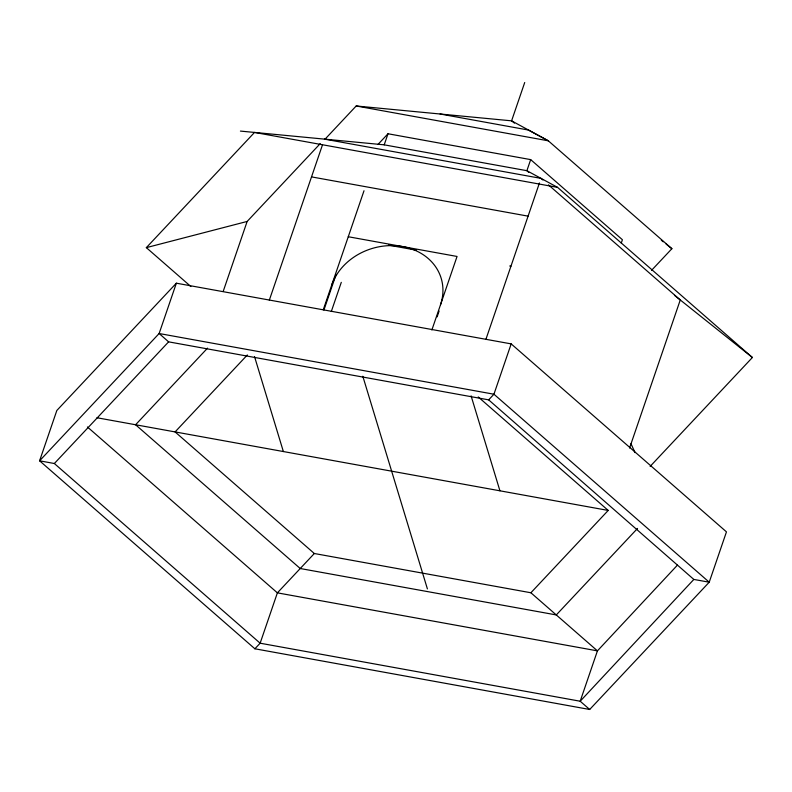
<?xml version="1.0" encoding="UTF-8"?>
<svg xmlns="http://www.w3.org/2000/svg" width="792" height="792" viewBox="0 0 792 792"><rect width="100%" height="100%" fill="white"/><g stroke="black" fill="none" stroke-linecap="round" stroke-linejoin="round"><path stroke-width="1.19" d="M176.359 283.19L159.133 333.521L39.6 460.805L254.885 648.787L589.693 709.483L709.226 582.199L726.462 531.868L511.177 343.886L176.359 283.19L56.836 410.484L39.6 460.805L54.351 463.518L260.142 643.203L580.189 701.227L589.693 709.483M223.225 291.317L247.144 221.453L320.255 143.6M269.32 300.158L322.493 144.847M323.275 309.741L364.013 190.753M323.958 309.929L335.887 275.072M240.421 131.086L384.209 144.837L388.011 133.759L530.68 159.618L622.413 239.728L621.274 243.045M331.303 311.523L341.293 282.348M431.868 329.997L457.053 256.459L348.272 236.739M437.115 316.869L439.105 311.058M524.71 82.516L511.592 120.839L514.463 123.126M530.68 159.618L526.888 170.696L528.739 172.319M485.882 339.422L539.451 182.962M511.177 343.886L493.941 394.218L488.664 399.861L168.617 341.847L159.133 333.521L493.941 394.218L709.226 582.199L693.832 579.437L488.664 399.861M629.571 448.044L680.269 299.97L548.44 184.863M677.408 565.161L597.435 650.866L580.189 701.227L693.832 579.437M190.872 286.526L146.342 247.639L254.529 132.432L557.558 187.367L752.4 357.499L650.133 466.409M324.878 139.352L356.192 105.98L511.592 120.839L548.312 140.808L671.893 248.698L651.559 270.329M54.351 463.518L168.617 341.847M377.982 144.431L388.011 133.759M207.534 348.133L135.581 424.76L300.227 568.517L556.291 614.938L637.55 528.413M247.351 354.955L175.082 431.917L314.325 553.509L530.897 592.763L597.435 650.866L277.388 592.852L87.427 426.977M314.325 553.509L277.388 592.852L260.142 643.203L254.885 648.787M530.897 592.763L608.207 510.434L478.239 396.95M146.342 247.639L247.144 221.453M440.105 113.999L528.492 130.056L548.312 140.808L356.192 105.98M384.209 144.837L526.888 170.696L557.558 187.367M324.453 139.125L541.015 178.378L542.876 180.002M311.523 176.893L528.086 216.147M509.711 266.003L510.939 266.221M388.506 245.124L416.305 250.163M96.951 417.75L608.207 510.434M661.32 240.253L663.241 241.788M666.131 244.094L671.893 248.698M674.487 295.357L752.4 357.499M630.967 443.688L635.045 452.618M471.091 395.871L499.93 490.802M362.815 376.25L427.403 588.911M254.529 356.618L283.368 451.549M331.7 285.13A57.569 48.569 -16.9 0 1 402.663 246.599A57.569 48.569 -16.9 0 1 440.481 304.851"/></g></svg>
